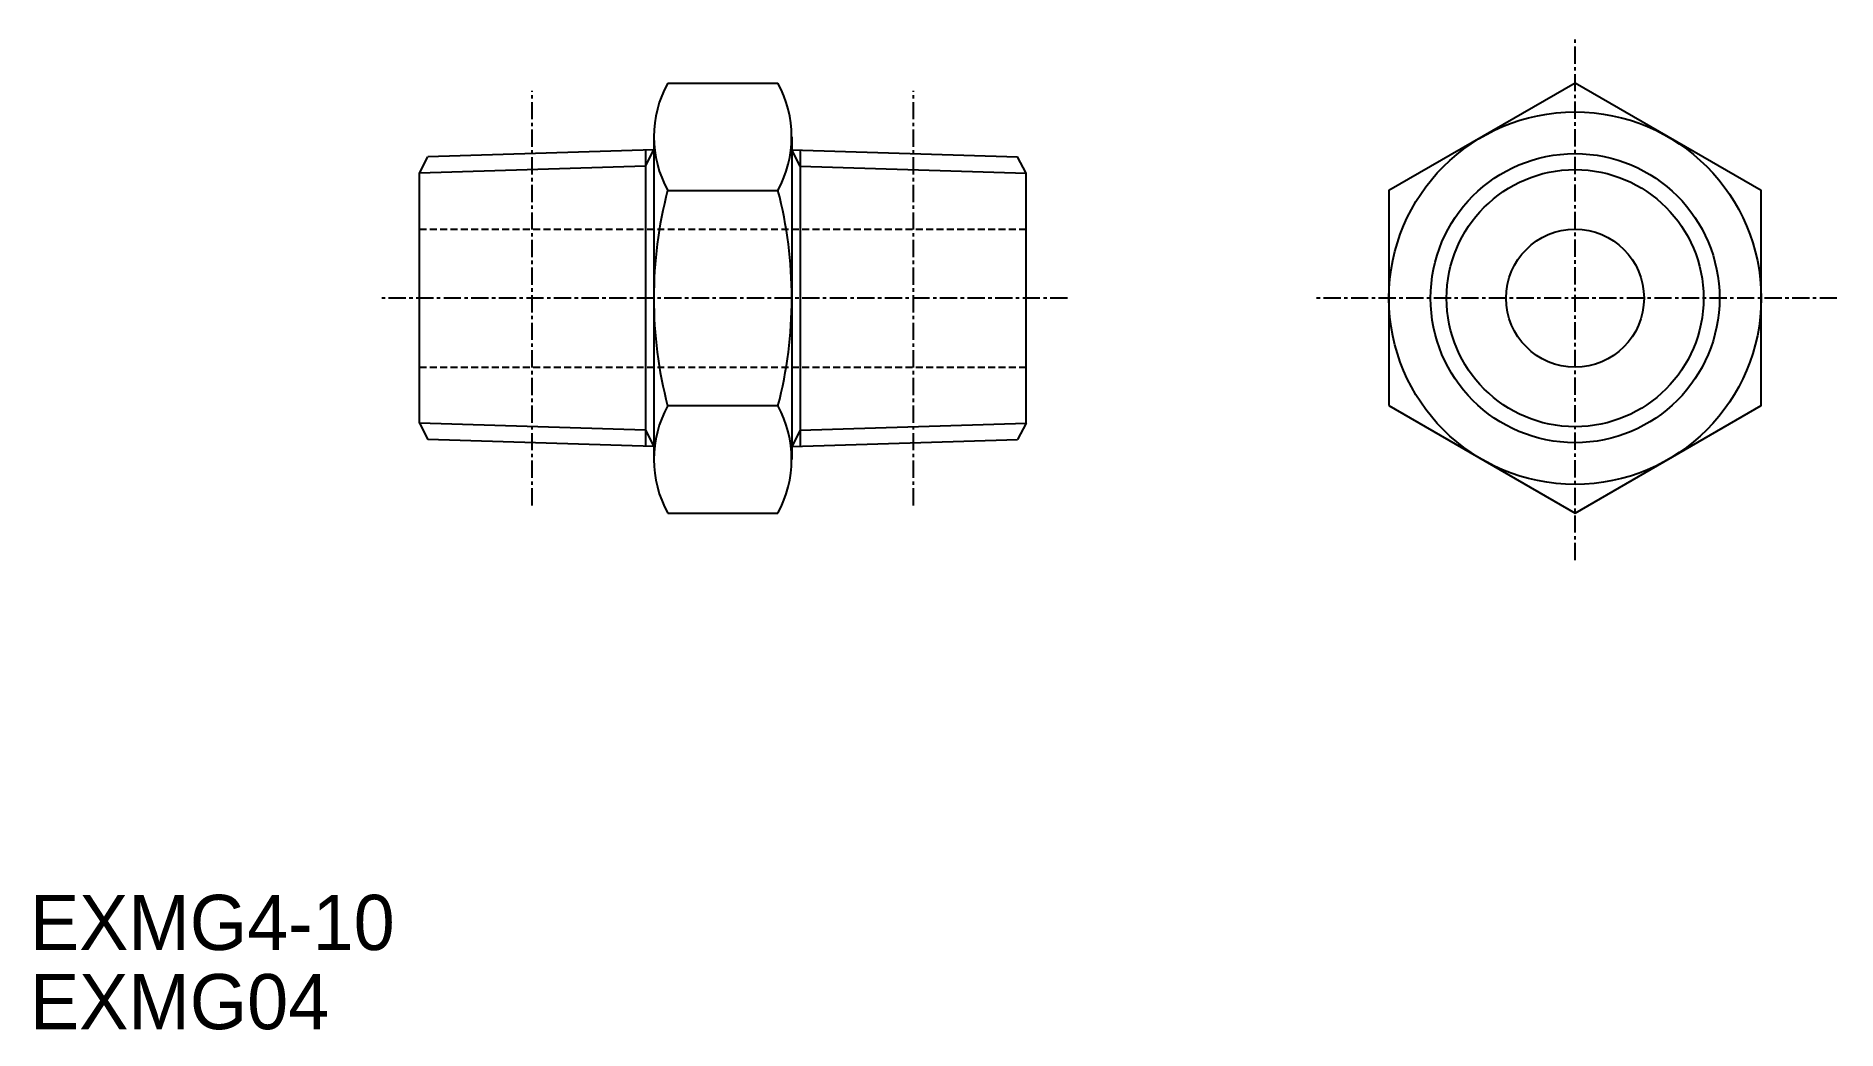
# Model space of a CAD drawing. Extents: x 118 to 249, y 210 to 282.
import ezdxf

# ---------------------------------------------------------------- set-up
doc = ezdxf.new("R2010")
doc.units = 0
doc.linetypes.add('CENTER', pattern=[2, 1.25, -0.25, 0.25, -0.25])
doc.linetypes.add('DASHED', pattern=[0.75, 0.5, -0.25])
doc.layers.get('0').update_dxf_attribs({"linetype": 'CONTINUOUS'})
doc.layers.add('CENTER', color=1, linetype='CENTER')

msp = doc.modelspace()

# ---------------------------------------------------------------- linework, layer by layer
at = {"color": 7, "linetype": 'CONTINUOUS'}
for p, q in [((163.81, 278.3), (171.81, 278.3)), ((162.81, 274.41), (162.81, 251.02)), ((172.81, 274.41), (172.81, 251.02)), ((162.81, 273.47), (146.42, 272.96)), ((162.19, 273.45), (162.19, 251.98)), ((172.81, 273.47), (189.19, 272.96)), ((173.42, 273.45), (173.42, 251.98)), ((145.81, 271.77), (146.42, 272.96)), ((145.81, 253.65), (145.81, 271.77)), ((189.81, 271.77), (189.19, 272.96)), ((189.81, 253.65), (189.81, 271.77)), ((163.81, 270.51), (171.81, 270.51)), ((163.81, 254.92), (171.81, 254.92)), ((145.81, 253.65), (146.42, 252.47)), ((189.81, 253.65), (189.19, 252.47)), ((162.81, 251.96), (146.42, 252.47)), ((172.81, 251.96), (189.19, 252.47)), ((163.81, 247.13), (171.81, 247.13))]:
    msp.add_line(p, q, dxfattribs=at)
at = {"color": 3, "linetype": 'CONTINUOUS'}
for p, q in [((162.19, 272.29), (162.81, 273.47)), ((173.42, 272.29), (172.81, 273.47)), ((162.19, 272.29), (145.81, 271.77)), ((173.42, 272.29), (189.81, 271.77)), ((162.19, 253.14), (145.81, 253.65)), ((173.42, 253.14), (189.81, 253.65)), ((162.19, 253.14), (162.81, 251.96)), ((173.42, 253.14), (172.81, 251.96))]:
    msp.add_line(p, q, dxfattribs=at)
at = {"color": 3, "linetype": 'DASHED'}
for p, q in [((145.81, 267.71), (189.81, 267.71)), ((145.81, 257.71), (189.81, 257.71))]:
    msp.add_line(p, q, dxfattribs=at)
at = {"color": 7, "linetype": 'CONTINUOUS'}
msp.add_lwpolyline([(216.13, 254.92), (229.63, 247.13), (243.13, 254.92), (243.13, 270.51), (229.63, 278.3), (216.13, 270.51)], close=True, dxfattribs=at)
for radius in [13.5, 10.48, 5]:
    msp.add_circle((229.63, 262.71), radius, dxfattribs=at)
at = {"color": 3, "linetype": 'CONTINUOUS'}
msp.add_circle((229.63, 262.71), 9.32, dxfattribs=at)
at = {"color": 7, "linetype": 'CONTINUOUS'}
for centre, radius, start, end in [((170.9, 274.41), 8.09, 151.2168, 208.7832), ((164.71, 274.41), 8.09, 331.2168, 28.7832), ((193.68, 262.71), 30.88, 165.3778, 194.6222), ((141.93, 262.71), 30.88, 345.3778, 14.6222), ((170.91, 251.02), 8.1, 151.2463, 208.7537), ((164.7, 251.02), 8.1, 331.2463, 28.7537)]:
    msp.add_arc(centre, radius, start, end, dxfattribs=at)
at = {"layer": 'CENTER', "color": 1, "linetype": 'CENTER'}
for p, q in [((229.63, 243.71), (229.63, 281.71)), ((153.97, 247.68), (153.97, 277.75)), ((181.65, 247.68), (181.65, 277.75)), ((192.81, 262.71), (142.81, 262.71)), ((248.63, 262.71), (210.63, 262.71))]:
    msp.add_line(p, q, dxfattribs=at)

# ---------------------------------------------------------------- texts
at = {"color": 7, "linetype": 'CONTINUOUS'}
for s, p in [('EXMG4-10', (117.55, 215.45)), ('EXMG04', (117.55, 209.71))]:
    msp.add_text(s, height=4, dxfattribs=at).set_placement(p)

doc.saveas('drawing.dxf')
